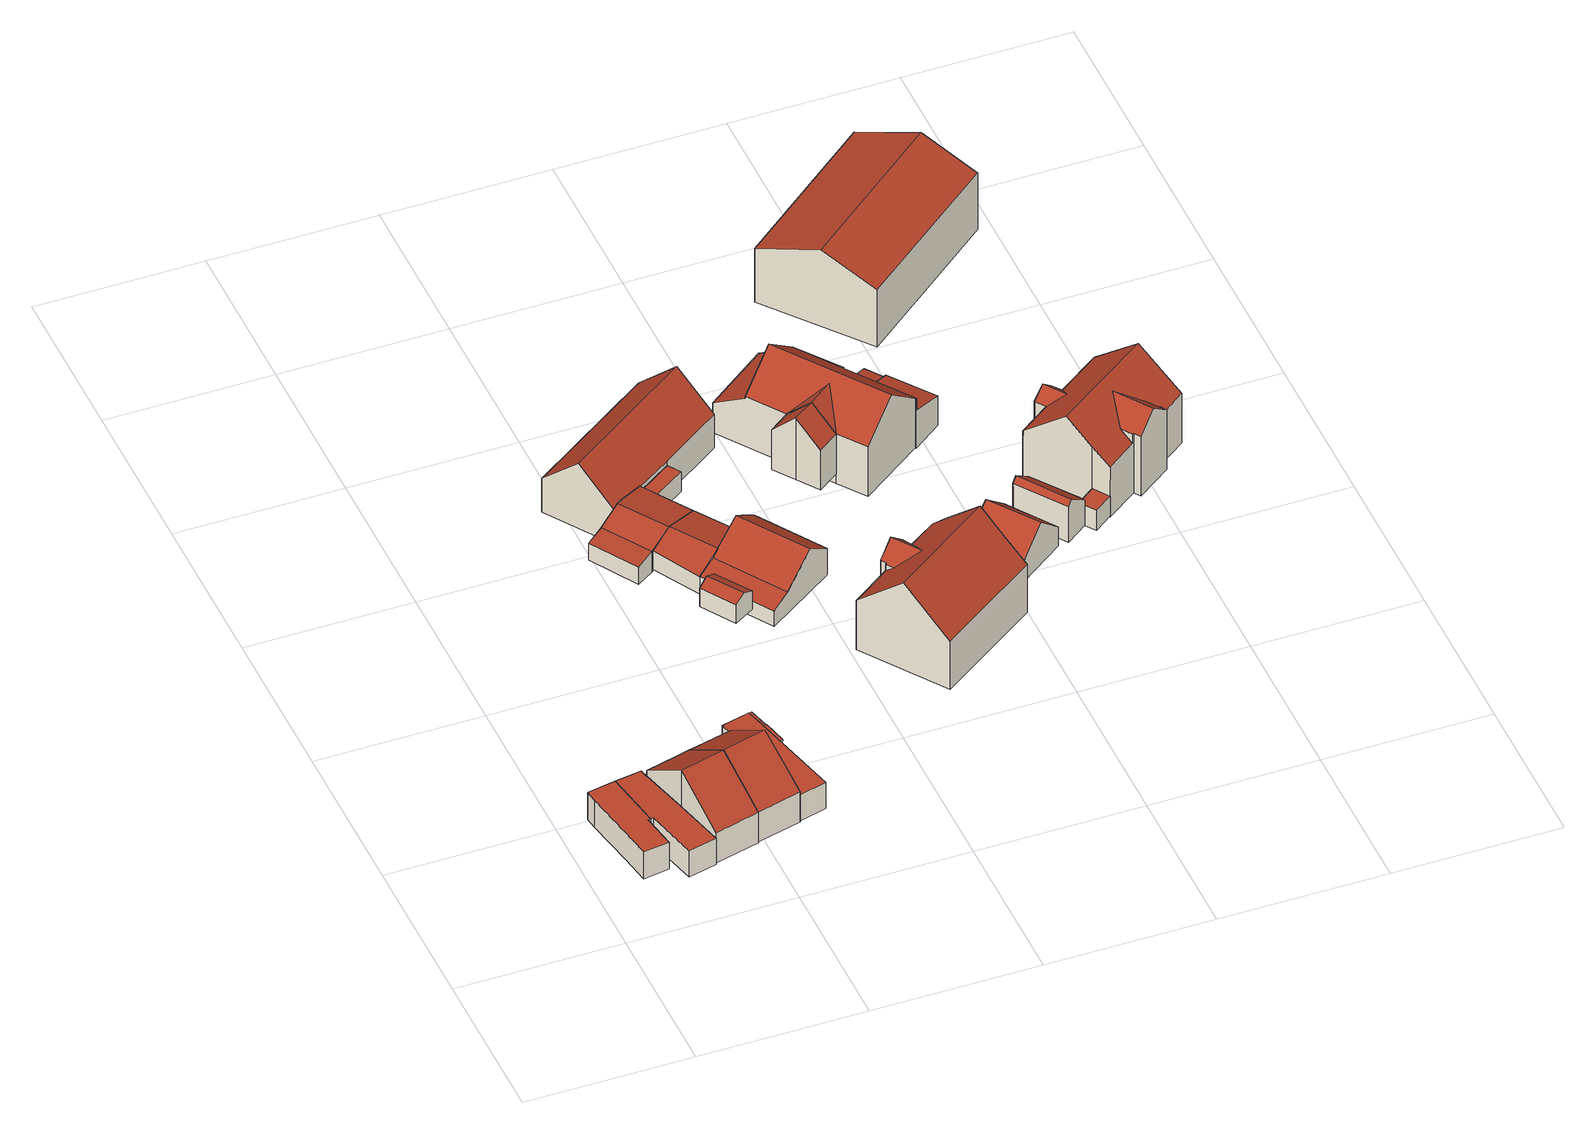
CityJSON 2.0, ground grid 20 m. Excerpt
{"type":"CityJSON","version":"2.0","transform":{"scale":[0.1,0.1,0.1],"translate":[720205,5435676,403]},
"CityObjects":{
"building1":{"type":"Building","attributes":{"Gemeindeschluessel":"09375181","HoeheDach":"414.340","HoeheGrund":"410.538","Methode":"2000","NiedrigsteTraufeDesGebaeudes":"414.340","Geometrietyp2DReferenz":"3000","measuredHeight":3.8,"function":"31001_2463","roofType":"1000","storeysAboveGround":1},"geometry":[{"type":"Solid","lod":"2","boundaries":[[[[0,1,2,3]],[[4,5,6,7]],[[8,9,10,11]],[[3,2,9,8]],[[12,13,1,0]],[[10,5,4,14,11]],[[7,12,0,3,8,11,14,4]],[[10,9,2,1,13,6,5]],[[7,6,13,12]]]],"semantics":{"surfaces":[{"type":"WallSurface","Flaeche":"1.306","Z_MAX":"3.802","Z_MAX_ASL":"414.340","Z_MIN":"0.002","Z_MIN_ASL":"410.540"},{"type":"WallSurface","Flaeche":"5.666","Z_MAX":"3.802","Z_MAX_ASL":"414.340","Z_MIN":"0.002","Z_MIN_ASL":"410.540"},{"type":"WallSurface","Flaeche":"11.745","Z_MAX":"3.802","Z_MAX_ASL":"414.340","Z_MIN":"0.002","Z_MIN_ASL":"410.540"},{"type":"WallSurface","Flaeche":"16.249","Z_MAX":"3.802","Z_MAX_ASL":"414.340","Z_MIN":"0.002","Z_MIN_ASL":"410.540"},{"type":"WallSurface","Flaeche":"27.619","Z_MAX":"3.802","Z_MAX_ASL":"414.340","Z_MIN":"0.002","Z_MIN_ASL":"410.540"},{"type":"WallSurface","Flaeche":"38.120","Z_MAX":"3.802","Z_MAX_ASL":"414.340","Z_MIN":"0.002","Z_MIN_ASL":"410.540"},{"type":"GroundSurface","Flaeche":"38.479","Z_MAX":"0.002","Z_MAX_ASL":"410.540","Z_MIN":"0.002","Z_MIN_ASL":"410.540"},{"type":"RoofSurface","Dachneigung":"90.000","Dachorientierung":"-1.000","Flaeche":"38.480","Z_MAX":"3.802","Z_MAX_ASL":"414.340","Z_MIN":"3.802","Z_MIN_ASL":"414.340"},{"type":"WallSurface","Flaeche":"13.257","Z_MAX":"3.802","Z_MAX_ASL":"414.340","Z_MIN":"0.002","Z_MIN_ASL":"410.540"}],"values":[[0,1,2,3,4,5,6,7,8]]}}]},
"building2":{"type":"Building","attributes":{"Gemeindeschluessel":"09375181","HoeheDach":"414.280","HoeheGrund":"410.582","Methode":"9999","NiedrigsteTraufeDesGebaeudes":"414.280","Geometrietyp2DReferenz":"3000","measuredHeight":3.7,"function":"31001_2463","roofType":"1000","storeysAboveGround":1},"geometry":[{"type":"Solid","lod":"2","boundaries":[[[[15,16,17,18]],[[19,20,21,22]],[[23,24,1,25]],[[22,21,24,23]],[[26,15,18,27,19,22,23,25]],[[1,24,21,20,28,17,16,13]],[[26,13,16,15]],[[25,1,13,26]],[[27,28,20,19]],[[18,17,28,27]]]],"semantics":{"surfaces":[{"type":"WallSurface","Flaeche":"3.922","Z_MAX":"3.698","Z_MAX_ASL":"414.280","Z_MIN":"-0.002","Z_MIN_ASL":"410.580"},{"type":"WallSurface","Flaeche":"12.824","Z_MAX":"3.698","Z_MAX_ASL":"414.280","Z_MIN":"-0.002","Z_MIN_ASL":"410.580"},{"type":"WallSurface","Flaeche":"1.248","Z_MAX":"3.698","Z_MAX_ASL":"414.280","Z_MIN":"-0.002","Z_MIN_ASL":"410.580"},{"type":"WallSurface","Flaeche":"24.328","Z_MAX":"3.698","Z_MAX_ASL":"414.280","Z_MIN":"-0.002","Z_MIN_ASL":"410.580"},{"type":"GroundSurface","Flaeche":"47.606","Z_MAX":"-0.002","Z_MAX_ASL":"410.580","Z_MIN":"-0.002","Z_MIN_ASL":"410.580"},{"type":"RoofSurface","Dachneigung":"90.000","Dachorientierung":"-1.000","Flaeche":"47.606","Z_MAX":"3.698","Z_MAX_ASL":"414.280","Z_MIN":"3.698","Z_MIN_ASL":"414.280"},{"type":"WallSurface","Flaeche":"11.849","Z_MAX":"3.698","Z_MAX_ASL":"414.280","Z_MIN":"-0.002","Z_MIN_ASL":"410.580"},{"type":"WallSurface","Flaeche":"26.892","Z_MAX":"3.698","Z_MAX_ASL":"414.280","Z_MIN":"-0.002","Z_MIN_ASL":"410.580"},{"type":"WallSurface","Flaeche":"23.206","Z_MAX":"3.698","Z_MAX_ASL":"414.280","Z_MIN":"-0.002","Z_MIN_ASL":"410.580"},{"type":"WallSurface","Flaeche":"23.197","Z_MAX":"3.698","Z_MAX_ASL":"414.280","Z_MIN":"-0.002","Z_MIN_ASL":"410.580"}],"values":[[0,1,2,3,4,5,6,7,8,9]]}}]},
"building3":{"type":"Building","attributes":{"Gemeindeschluessel":"09375181","HoeheDach":"419.494","HoeheGrund":"410.762","Methode":"2000","NiedrigsteTraufeDesGebaeudes":"415.123","Geometrietyp2DReferenz":"3000","measuredHeight":8.73,"function":"31001_1000","roofType":"3100","storeysAboveGround":2},"address":[{"Country":"Germany","Locality":"Pettendorf","ThoroughfareName":"Günzenried 7i"}],"geometry":[{"type":"Solid","lod":"2","boundaries":[[[[29,30,31,32,33,34]],[[35,29,34,36]],[[37,35,36,38]],[[39,40,41,42]],[[30,29,35,37]],[[38,36,40,39]],[[37,38,39,42,32,31,30]],[[36,34,33,41,40]],[[42,41,33,32]]]],"semantics":{"surfaces":[{"type":"WallSurface","Flaeche":"82.183","Z_MAX":"8.732","Z_MAX_ASL":"419.494","Z_MIN":"-0.002","Z_MIN_ASL":"410.760"},{"type":"RoofSurface","Dachneigung":"55.199","Dachorientierung":"165.639","Flaeche":"42.498","Z_MAX":"8.732","Z_MAX_ASL":"419.494","Z_MIN":"4.373","Z_MIN_ASL":"415.135"},{"type":"WallSurface","Flaeche":"41.110","Z_MAX":"8.732","Z_MAX_ASL":"419.494","Z_MIN":"-0.002","Z_MIN_ASL":"410.760"},{"type":"WallSurface","Flaeche":"17.486","Z_MAX":"4.372","Z_MAX_ASL":"415.134","Z_MIN":"-0.002","Z_MIN_ASL":"410.760"},{"type":"WallSurface","Flaeche":"24.341","Z_MAX":"4.373","Z_MAX_ASL":"415.135","Z_MIN":"-0.002","Z_MIN_ASL":"410.760"},{"type":"WallSurface","Flaeche":"41.063","Z_MAX":"8.732","Z_MAX_ASL":"419.494","Z_MIN":"-0.002","Z_MIN_ASL":"410.760"},{"type":"GroundSurface","Flaeche":"69.714","Z_MAX":"-0.002","Z_MAX_ASL":"410.760","Z_MIN":"-0.002","Z_MIN_ASL":"410.760"},{"type":"RoofSurface","Dachneigung":"55.127","Dachorientierung":"345.639","Flaeche":"42.439","Z_MAX":"8.732","Z_MAX_ASL":"419.494","Z_MIN":"4.361","Z_MIN_ASL":"415.123"},{"type":"WallSurface","Flaeche":"6.782","Z_MAX":"4.372","Z_MAX_ASL":"415.134","Z_MIN":"-0.002","Z_MIN_ASL":"410.760"}],"values":[[0,1,2,3,4,5,6,7,8]]}}]},
"building4":{"type":"Building","attributes":{"Gemeindeschluessel":"09375181","HoeheDach":"419.500","HoeheGrund":"410.953","Methode":"2000","NiedrigsteTraufeDesGebaeudes":"415.121","Geometrietyp2DReferenz":"3000","measuredHeight":8.55,"function":"31001_1000","roofType":"3100","storeysAboveGround":2},"address":[{"Country":"Germany","Locality":"Pettendorf","ThoroughfareName":"Günzenried 7j"}],"geometry":[{"type":"Solid","lod":"2","boundaries":[[[[43,33,44,45]],[[34,46,47,44,33]],[[48,49,29,34,33,43]],[[29,50,46,34]],[[50,51,52,53,47,46]],[[51,50,29,49]],[[49,48,43,45,53,52,51]],[[45,44,47,53]]]],"semantics":{"surfaces":[{"type":"WallSurface","Flaeche":"5.239","Z_MAX":"4.182","Z_MAX_ASL":"415.135","Z_MIN":"-0.003","Z_MIN_ASL":"410.950"},{"type":"RoofSurface","Dachneigung":"55.121","Dachorientierung":"345.739","Flaeche":"42.407","Z_MAX":"8.547","Z_MAX_ASL":"419.500","Z_MIN":"4.169","Z_MIN_ASL":"415.121"},{"type":"WallSurface","Flaeche":"79.788","Z_MAX":"8.541","Z_MAX_ASL":"419.493","Z_MIN":"-0.003","Z_MIN_ASL":"410.950"},{"type":"RoofSurface","Dachneigung":"55.163","Dachorientierung":"165.839","Flaeche":"42.455","Z_MAX":"8.547","Z_MAX_ASL":"419.500","Z_MIN":"4.182","Z_MIN_ASL":"415.135"},{"type":"WallSurface","Flaeche":"79.749","Z_MAX":"8.547","Z_MAX_ASL":"419.500","Z_MIN":"-0.003","Z_MIN_ASL":"410.950"},{"type":"WallSurface","Flaeche":"23.274","Z_MAX":"4.182","Z_MAX_ASL":"415.135","Z_MIN":"-0.003","Z_MIN_ASL":"410.950"},{"type":"GroundSurface","Flaeche":"69.635","Z_MAX":"-0.003","Z_MAX_ASL":"410.950","Z_MIN":"-0.003","Z_MIN_ASL":"410.950"},{"type":"WallSurface","Flaeche":"18.006","Z_MAX":"4.182","Z_MAX_ASL":"415.135","Z_MIN":"-0.003","Z_MIN_ASL":"410.950"}],"values":[[0,1,2,3,4,5,6,7]]}}]},
"building5":{"type":"Building","attributes":{"Gemeindeschluessel":"09375181","HoeheDach":"414.700","HoeheGrund":"411.002","Methode":"9999","NiedrigsteTraufeDesGebaeudes":"414.700","Geometrietyp2DReferenz":"3000","measuredHeight":3.7,"function":"31001_2463","roofType":"1000","storeysAboveGround":1},"geometry":[{"type":"Solid","lod":"2","boundaries":[[[[54,55,56,57,58,59]],[[54,59,60,61,62]],[[60,59,58,63]],[[64,55,54,62]],[[63,65,66,64,62,61,60]],[[63,58,57,65]],[[66,56,55,64]],[[65,57,56,66]]]],"semantics":{"surfaces":[{"type":"RoofSurface","Dachneigung":"90.000","Dachorientierung":"-1.000","Flaeche":"48.145","Z_MAX":"3.698","Z_MAX_ASL":"414.700","Z_MIN":"3.698","Z_MIN_ASL":"414.700"},{"type":"WallSurface","Flaeche":"46.341","Z_MAX":"3.698","Z_MAX_ASL":"414.700","Z_MIN":"-0.002","Z_MIN_ASL":"411.000"},{"type":"WallSurface","Flaeche":"5.456","Z_MAX":"3.698","Z_MAX_ASL":"414.700","Z_MIN":"-0.002","Z_MIN_ASL":"411.000"},{"type":"WallSurface","Flaeche":"12.637","Z_MAX":"3.698","Z_MAX_ASL":"414.700","Z_MIN":"-0.002","Z_MIN_ASL":"411.000"},{"type":"GroundSurface","Flaeche":"48.145","Z_MAX":"-0.002","Z_MAX_ASL":"411.000","Z_MIN":"-0.002","Z_MIN_ASL":"411.000"},{"type":"WallSurface","Flaeche":"12.816","Z_MAX":"3.698","Z_MAX_ASL":"414.700","Z_MIN":"-0.002","Z_MIN_ASL":"411.000"},{"type":"WallSurface","Flaeche":"44.582","Z_MAX":"3.698","Z_MAX_ASL":"414.700","Z_MIN":"-0.002","Z_MIN_ASL":"411.000"},{"type":"WallSurface","Flaeche":"7.170","Z_MAX":"3.698","Z_MAX_ASL":"414.700","Z_MIN":"-0.002","Z_MIN_ASL":"411.000"}],"values":[[0,1,2,3,4,5,6,7]]}}]},
"building6":{"type":"Building","attributes":{"Gemeindeschluessel":"09375181","HoeheDach":"410.660","HoeheGrund":"410.345","Methode":"2000","NiedrigsteTraufeDesGebaeudes":"410.660","Geometrietyp2DReferenz":"3000","measuredHeight":0.315,"function":"31001_2000","roofType":"1000","storeysAboveGround":1},"geometry":[{"type":"Solid","lod":"2","boundaries":[[[[67,68,69,70,71,72,73]],[[74,75,76,77,78,79,80]],[[76,71,70,77]],[[75,72,71,76]],[[78,69,68,79]],[[80,67,73,74]],[[77,70,69,78]],[[79,68,67,80]],[[74,73,72,75]]]],"semantics":{"surfaces":[{"type":"RoofSurface","Dachneigung":"90.000","Dachorientierung":"-1.000","Flaeche":"17.814","Z_MAX":"0.315","Z_MAX_ASL":"410.660","Z_MIN":"0.315","Z_MIN_ASL":"410.660"},{"type":"GroundSurface","Flaeche":"17.814","Z_MAX":"0.005","Z_MAX_ASL":"410.350","Z_MIN":"0.005","Z_MIN_ASL":"410.350"},{"type":"WallSurface","Flaeche":"0.032","Z_MAX":"0.315","Z_MAX_ASL":"410.660","Z_MIN":"0.005","Z_MIN_ASL":"410.350"},{"type":"WallSurface","Flaeche":"0.825","Z_MAX":"0.315","Z_MAX_ASL":"410.660","Z_MIN":"0.005","Z_MIN_ASL":"410.350"},{"type":"WallSurface","Flaeche":"0.989","Z_MAX":"0.315","Z_MAX_ASL":"410.660","Z_MIN":"0.005","Z_MIN_ASL":"410.350"},{"type":"WallSurface","Flaeche":"1.149","Z_MAX":"0.315","Z_MAX_ASL":"410.660","Z_MIN":"0.005","Z_MIN_ASL":"410.350"},{"type":"WallSurface","Flaeche":"0.926","Z_MAX":"0.315","Z_MAX_ASL":"410.660","Z_MIN":"0.005","Z_MIN_ASL":"410.350"},{"type":"WallSurface","Flaeche":"0.601","Z_MAX":"0.315","Z_MAX_ASL":"410.660","Z_MIN":"0.005","Z_MIN_ASL":"410.350"},{"type":"WallSurface","Flaeche":"0.967","Z_MAX":"0.315","Z_MAX_ASL":"410.660","Z_MIN":"0.005","Z_MIN_ASL":"410.350"}],"values":[[0,1,2,3,4,5,6,7,8]]}}]},
"building7":{"type":"Building","attributes":{"Gemeindeschluessel":"09375181","HoeheDach":"411.230","HoeheGrund":"407.930","Methode":"2000","NiedrigsteTraufeDesGebaeudes":"410.514","Geometrietyp2DReferenz":"3000","measuredHeight":3.3,"function":"51009_1610","roofType":"3100"},"geometry":[{"type":"Solid","lod":"2","boundaries":[[[[81,82,83,84,85]],[[84,83,86,87]],[[85,84,87,88]],[[83,82,89,86]],[[90,89,82,81]],[[88,87,86,89,90]],[[88,90,81,85]]]],"semantics":{"surfaces":[{"type":"WallSurface","Flaeche":"8.313","Z_MAX":"3.300","Z_MAX_ASL":"411.230","Z_MIN":"0.000","Z_MIN_ASL":"407.930"},{"type":"RoofSurface","Dachneigung":"63.143","Dachorientierung":"236.868","Flaeche":"7.726","Z_MAX":"3.300","Z_MAX_ASL":"411.230","Z_MIN":"2.584","Z_MIN_ASL":"410.514"},{"type":"WallSurface","Flaeche":"12.610","Z_MAX":"2.586","Z_MAX_ASL":"410.516","Z_MIN":"0.000","Z_MIN_ASL":"407.930"},{"type":"RoofSurface","Dachneigung":"63.132","Dachorientierung":"56.866","Flaeche":"7.734","Z_MAX":"3.300","Z_MAX_ASL":"411.230","Z_MIN":"2.585","Z_MIN_ASL":"410.515"},{"type":"WallSurface","Flaeche":"12.645","Z_MAX":"2.585","Z_MAX_ASL":"410.515","Z_MIN":"0.000","Z_MIN_ASL":"407.930"},{"type":"WallSurface","Flaeche":"8.302","Z_MAX":"3.300","Z_MAX_ASL":"411.230","Z_MIN":"0.000","Z_MIN_ASL":"407.930"},{"type":"GroundSurface","Flaeche":"13.791","Z_MAX":"0.000","Z_MAX_ASL":"407.930","Z_MIN":"0.000","Z_MIN_ASL":"407.930"}],"values":[[0,1,2,3,4,5,6]]}}]},
"building8":{"type":"Building","attributes":{"Gemeindeschluessel":"09375181","HoeheDach":"410.040","HoeheGrund":"405.778","Methode":"2000","NiedrigsteTraufeDesGebaeudes":"408.173","Geometrietyp2DReferenz":"3000","measuredHeight":4.26,"function":"31001_2000","roofType":"3100","storeysAboveGround":1},"geometry":[{"type":"Solid","lod":"2","boundaries":[[[[91,92,93,94]],[[95,96,97,98,99]],[[99,98,100,101,102]],[[94,93,95,99]],[[103,104,101,100,105]],[[94,99,102,91]],[[104,92,91,102,101]],[[106,107,108,109]],[[110,105,100,98,97,108,107]],[[110,111,103,105]],[[107,106,111,110]],[[109,108,97,96]],[[95,93,92,104,103,111,106,109,96]]]],"semantics":{"surfaces":[{"type":"WallSurface","Flaeche":"16.087","Z_MAX":"2.442","Z_MAX_ASL":"408.220","Z_MIN":"0.002","Z_MIN_ASL":"405.780"},{"type":"WallSurface","Flaeche":"13.673","Z_MAX":"4.262","Z_MAX_ASL":"410.040","Z_MIN":"0.002","Z_MIN_ASL":"405.780"},{"type":"RoofSurface","Dachneigung":"65.675","Dachorientierung":"236.516","Flaeche":"22.136","Z_MAX":"4.262","Z_MAX_ASL":"410.040","Z_MIN":"2.902","Z_MIN_ASL":"408.680"},{"type":"WallSurface","Flaeche":"6.865","Z_MAX":"2.902","Z_MAX_ASL":"408.680","Z_MIN":"0.002","Z_MIN_ASL":"405.780"},{"type":"WallSurface","Flaeche":"4.468","Z_MAX":"4.262","Z_MAX_ASL":"410.040","Z_MIN":"0.002","Z_MIN_ASL":"405.780"},{"type":"RoofSurface","Dachneigung":"78.948","Dachorientierung":"236.516","Flaeche":"16.796","Z_MAX":"2.902","Z_MAX_ASL":"408.680","Z_MIN":"2.395","Z_MIN_ASL":"408.173"},{"type":"WallSurface","Flaeche":"15.774","Z_MAX":"4.123","Z_MAX_ASL":"409.902","Z_MIN":"0.002","Z_MIN_ASL":"405.780"},{"type":"WallSurface","Flaeche":"18.154","Z_MAX":"3.530","Z_MAX_ASL":"409.309","Z_MIN":"0.002","Z_MIN_ASL":"405.780"},{"type":"RoofSurface","Dachneigung":"80.513","Dachorientierung":"56.516","Flaeche":"30.368","Z_MAX":"4.262","Z_MAX_ASL":"410.040","Z_MIN":"3.530","Z_MIN_ASL":"409.308"},{"type":"WallSurface","Flaeche":"13.866","Z_MAX":"4.135","Z_MAX_ASL":"409.913","Z_MIN":"0.002","Z_MIN_ASL":"405.780"},{"type":"WallSurface","Flaeche":"6.342","Z_MAX":"3.530","Z_MAX_ASL":"409.309","Z_MIN":"0.002","Z_MIN_ASL":"405.780"},{"type":"WallSurface","Flaeche":"14.161","Z_MAX":"4.147","Z_MAX_ASL":"409.925","Z_MIN":"0.002","Z_MIN_ASL":"405.780"},{"type":"GroundSurface","Flaeche":"66.608","Z_MAX":"0.002","Z_MAX_ASL":"405.780","Z_MIN":"0.002","Z_MIN_ASL":"405.780"}],"values":[[0,1,2,3,4,5,6,7,8,9,10,11,12]]}}]},
"building9":{"type":"Building","attributes":{"Gemeindeschluessel":"09375181","HoeheDach":"410.050","HoeheGrund":"406.140","Methode":"1000","NiedrigsteTraufeDesGebaeudes":"408.470","Geometrietyp2DReferenz":"3000","measuredHeight":3.91,"function":"31001_2000","roofType":"3100","storeysAboveGround":1},"geometry":[{"type":"Solid","lod":"2","boundaries":[[[[112,113,114,115]],[[112,115,116,117]],[[108,97,117,116,118]],[[119,113,112,117,97]],[[114,113,119,120,121]],[[114,121,118,116,115]],[[108,120,119,97]],[[120,108,118,121]]]],"semantics":{"surfaces":[{"type":"WallSurface","Flaeche":"15.712","Z_MAX":"2.547","Z_MAX_ASL":"408.687","Z_MIN":"0.000","Z_MIN_ASL":"406.140"},{"type":"RoofSurface","Dachneigung":"65.589","Dachorientierung":"236.239","Flaeche":"22.780","Z_MAX":"3.910","Z_MAX_ASL":"410.050","Z_MIN":"2.330","Z_MIN_ASL":"408.470"},{"type":"RoofSurface","Dachneigung":"80.496","Dachorientierung":"56.244","Flaeche":"27.965","Z_MAX":"3.910","Z_MAX_ASL":"410.050","Z_MIN":"3.176","Z_MIN_ASL":"409.316"},{"type":"WallSurface","Flaeche":"12.356","Z_MAX":"3.910","Z_MAX_ASL":"410.050","Z_MIN":"0.000","Z_MIN_ASL":"406.140"},{"type":"GroundSurface","Flaeche":"48.322","Z_MAX":"0.000","Z_MAX_ASL":"406.140","Z_MIN":"0.000","Z_MIN_ASL":"406.140"},{"type":"WallSurface","Flaeche":"26.323","Z_MAX":"3.910","Z_MAX_ASL":"410.050","Z_MIN":"0.000","Z_MIN_ASL":"406.140"},{"type":"WallSurface","Flaeche":"12.891","Z_MAX":"3.795","Z_MAX_ASL":"409.935","Z_MIN":"0.000","Z_MIN_ASL":"406.140"},{"type":"WallSurface","Flaeche":"19.888","Z_MAX":"3.180","Z_MAX_ASL":"409.320","Z_MIN":"0.000","Z_MIN_ASL":"406.140"}],"values":[[0,1,2,3,4,5,6,7]]}}]},
"building10":{"type":"Building","attributes":{"Gemeindeschluessel":"09375181","HoeheDach":"412.410","HoeheGrund":"406.360","Methode":"2000","NiedrigsteTraufeDesGebaeudes":"408.545","Geometrietyp2DReferenz":"3000","measuredHeight":6.05,"function":"31001_2000","roofType":"3100","storeysAboveGround":1},"geometry":[{"type":"Solid","lod":"2","boundaries":[[[[122,123,124,125]],[[126,127,128,129,130]],[[122,125,131,132,133,134]],[[131,125,124,130,129]],[[132,135,136,133]],[[132,131,129,128,135]],[[127,137,136,135,128]],[[123,126,130,124]],[[133,136,137,134]],[[122,134,137,127,126,123]]]],"semantics":{"surfaces":[{"type":"WallSurface","Flaeche":"21.263","Z_MAX":"2.195","Z_MAX_ASL":"408.555","Z_MIN":"0.000","Z_MIN_ASL":"406.360"},{"type":"RoofSurface","Dachneigung":"56.078","Dachorientierung":"237.137","Flaeche":"50.429","Z_MAX":"6.050","Z_MAX_ASL":"412.410","Z_MIN":"3.125","Z_MIN_ASL":"409.485"},{"type":"GroundSurface","Flaeche":"97.928","Z_MAX":"0.000","Z_MAX_ASL":"406.360","Z_MIN":"0.000","Z_MIN_ASL":"406.360"},{"type":"WallSurface","Flaeche":"11.828","Z_MAX":"4.107","Z_MAX_ASL":"410.467","Z_MIN":"0.000","Z_MIN_ASL":"406.360"},{"type":"WallSurface","Flaeche":"10.390","Z_MAX":"5.325","Z_MAX_ASL":"411.685","Z_MIN":"0.000","Z_MIN_ASL":"406.360"},{"type":"WallSurface","Flaeche":"20.514","Z_MAX":"6.050","Z_MAX_ASL":"412.410","Z_MIN":"0.000","Z_MIN_ASL":"406.360"},{"type":"RoofSurface","Dachneigung":"54.781","Dachorientierung":"57.109","Flaeche":"39.023","Z_MAX":"6.050","Z_MAX_ASL":"412.410","Z_MIN":"3.700","Z_MIN_ASL":"410.060"},{"type":"RoofSurface","Dachneigung":"69.377","Dachorientierung":"237.258","Flaeche":"25.859","Z_MAX":"3.135","Z_MAX_ASL":"409.495","Z_MIN":"2.185","Z_MIN_ASL":"408.545"},{"type":"WallSurface","Flaeche":"35.294","Z_MAX":"3.700","Z_MAX_ASL":"410.060","Z_MIN":"0.000","Z_MIN_ASL":"406.360"},{"type":"WallSurface","Flaeche":"42.886","Z_MAX":"6.050","Z_MAX_ASL":"412.410","Z_MIN":"0.000","Z_MIN_ASL":"406.360"}],"values":[[0,1,2,3,4,5,6,7,8,9]]}}]},
"building11":{"type":"Building","attributes":{"Gemeindeschluessel":"09375181","HoeheDach":"408.460","HoeheGrund":"405.690","Methode":"2000","NiedrigsteTraufeDesGebaeudes":"408.460","Geometrietyp2DReferenz":"3000","measuredHeight":2.77,"function":"51009_1610","roofType":"1000"},"geometry":[{"type":"Solid","lod":"2","boundaries":[[[[138,139,140,141]],[[138,141,142,143]],[[144,145,140,139]],[[138,143,144,139]],[[143,142,145,144]],[[142,141,140,145]]]],"semantics":{"surfaces":[{"type":"GroundSurface","Flaeche":"9.296","Z_MAX":"0.000","Z_MAX_ASL":"405.690","Z_MIN":"0.000","Z_MIN_ASL":"405.690"},{"type":"WallSurface","Flaeche":"14.336","Z_MAX":"2.770","Z_MAX_ASL":"408.460","Z_MIN":"0.000","Z_MIN_ASL":"405.690"},{"type":"WallSurface","Flaeche":"14.252","Z_MAX":"2.770","Z_MAX_ASL":"408.460","Z_MIN":"0.000","Z_MIN_ASL":"405.690"},{"type":"WallSurface","Flaeche":"4.978","Z_MAX":"2.770","Z_MAX_ASL":"408.460","Z_MIN":"0.000","Z_MIN_ASL":"405.690"},{"type":"RoofSurface","Dachneigung":"90.000","Dachorientierung":"-1.000","Flaeche":"9.296","Z_MAX":"2.770","Z_MAX_ASL":"408.460","Z_MIN":"2.770","Z_MIN_ASL":"408.460"},{"type":"WallSurface","Flaeche":"5.002","Z_MAX":"2.770","Z_MAX_ASL":"408.460","Z_MIN":"0.000","Z_MIN_ASL":"405.690"}],"values":[[0,1,2,3,4,5]]}}]},
"building12":{"type":"Building","attributes":{"Gemeindeschluessel":"09375181","HoeheDach":"413.563","HoeheGrund":"404.360","Methode":"1000","NiedrigsteTraufeDesGebaeudes":"409.120","Geometrietyp2DReferenz":"3000","measuredHeight":9.2,"function":"31001_2000","roofType":"3100","storeysAboveGround":1},"geometry":[{"type":"Solid","lod":"2","boundaries":[[[[146,147,148,149]],[[150,151,152,153,154,155,156]],[[157,146,149,158,159,160,161]],[[158,154,153,159]],[[156,147,146,157,150]],[[150,157,161,151]],[[156,155,148,147]],[[160,152,151,161]],[[159,153,152,160]],[[158,149,148,155,154]]]],"semantics":{"surfaces":[{"type":"WallSurface","Flaeche":"89.609","Z_MAX":"4.773","Z_MAX_ASL":"409.133","Z_MIN":"0.000","Z_MIN_ASL":"404.360"},{"type":"RoofSurface","Dachneigung":"47.279","Dachorientierung":"145.697","Flaeche":"123.917","Z_MAX":"9.203","Z_MAX_ASL":"413.563","Z_MIN":"4.763","Z_MIN_ASL":"409.123"},{"type":"GroundSurface","Flaeche":"181.565","Z_MAX":"0.000","Z_MAX_ASL":"404.360","Z_MIN":"0.000","Z_MIN_ASL":"404.360"},{"type":"WallSurface","Flaeche":"43.683","Z_MAX":"4.766","Z_MAX_ASL":"409.126","Z_MIN":"0.000","Z_MIN_ASL":"404.360"},{"type":"WallSurface","Flaeche":"67.086","Z_MAX":"9.203","Z_MAX_ASL":"413.563","Z_MIN":"0.000","Z_MIN_ASL":"404.360"},{"type":"WallSurface","Flaeche":"5.049","Z_MAX":"4.766","Z_MAX_ASL":"409.126","Z_MIN":"0.000","Z_MIN_ASL":"404.360"},{"type":"RoofSurface","Dachneigung":"47.273","Dachorientierung":"325.701","Flaeche":"123.236","Z_MAX":"9.203","Z_MAX_ASL":"413.563","Z_MIN":"4.760","Z_MIN_ASL":"409.120"},{"type":"WallSurface","Flaeche":"17.247","Z_MAX":"4.763","Z_MAX_ASL":"409.123","Z_MIN":"0.000","Z_MIN_ASL":"404.360"},{"type":"WallSurface","Flaeche":"24.509","Z_MAX":"4.766","Z_MAX_ASL":"409.126","Z_MIN":"0.000","Z_MIN_ASL":"404.360"},{"type":"WallSurface","Flaeche":"67.139","Z_MAX":"9.203","Z_MAX_ASL":"413.563","Z_MIN":"0.000","Z_MIN_ASL":"404.360"}],"values":[[0,1,2,3,4,5,6,7,8,9]]}}]},
"building13":{"type":"Building","attributes":{"Gemeindeschluessel":"09375181","HoeheDach":"420.700","HoeheGrund":"408.523","Methode":"2000","NiedrigsteTraufeDesGebaeudes":"415.326","Geometrietyp2DReferenz":"3000","measuredHeight":12.18,"function":"31001_1000","roofType":"3100"},"address":[{"Country":"Germany","Locality":"Pettendorf","ThoroughfareName":"Günzenried 8"}],"geometry":[{"type":"Solid","lod":"2","boundaries":[[[[162,163,164,165,166]],[[167,168,164,163]],[[169,170,171]],[[172,173,174,175,176,167,163,162,177,178]],[[162,166,179,177]],[[180,181,182,183,184,185]],[[186,187,174,173]],[[173,172,188,171,170,186]],[[186,170,169,182,181,187]],[[167,176,185,184,189,168]],[[190,165,164,168,189,183,182,169,171,188]],[[189,184,183]],[[190,191,179,166,165]],[[177,179,191,178]],[[175,174,187,181,180]],[[172,178,191,190,188]],[[180,185,176,175]]]],"semantics":{"surfaces":[{"type":"WallSurface","Flaeche":"74.389","Z_MAX":"12.177","Z_MAX_ASL":"420.700","Z_MIN":"0.000","Z_MIN_ASL":"408.523"},{"type":"WallSurface","Flaeche":"15.157","Z_MAX":"8.548","Z_MAX_ASL":"417.071","Z_MIN":"0.000","Z_MIN_ASL":"408.523"},{"type":"WallSurface","Flaeche":"0.456","Z_MAX":"7.727","Z_MAX_ASL":"416.250","Z_MIN":"6.828","Z_MIN_ASL":"415.351"},{"type":"GroundSurface","Flaeche":"182.963","Z_MAX":"0.000","Z_MAX_ASL":"408.523","Z_MIN":"0.000","Z_MIN_ASL":"408.523"},{"type":"WallSurface","Flaeche":"24.663","Z_MAX":"9.538","Z_MAX_ASL":"418.061","Z_MIN":"0.000","Z_MIN_ASL":"408.523"},{"type":"RoofSurface","Dachneigung":"48.104","Dachorientierung":"54.932","Flaeche":"8.231","Z_MAX":"9.651","Z_MAX_ASL":"418.174","Z_MIN":"7.726","Z_MIN_ASL":"416.249"},{"type":"WallSurface","Flaeche":"6.043","Z_MAX":"7.811","Z_MAX_ASL":"416.334","Z_MIN":"0.000","Z_MIN_ASL":"408.523"},{"type":"WallSurface","Flaeche":"40.946","Z_MAX":"7.809","Z_MAX_ASL":"416.332","Z_MIN":"0.000","Z_MIN_ASL":"408.523"},{"type":"RoofSurface","Dachneigung":"48.091","Dachorientierung":"234.755","Flaeche":"8.187","Z_MAX":"9.651","Z_MAX_ASL":"418.174","Z_MIN":"7.724","Z_MIN_ASL":"416.247"},{"type":"WallSurface","Flaeche":"33.069","Z_MAX":"7.759","Z_MAX_ASL":"416.282","Z_MIN":"0.000","Z_MIN_ASL":"408.523"},{"type":"RoofSurface","Dachneigung":"48.544","Dachorientierung":"324.867","Flaeche":"108.985","Z_MAX":"12.177","Z_MAX_ASL":"420.700","Z_MIN":"6.803","Z_MIN_ASL":"415.326"},{"type":"WallSurface","Flaeche":"0.448","Z_MAX":"7.727","Z_MAX_ASL":"416.250","Z_MIN":"6.836","Z_MIN_ASL":"415.359"},{"type":"RoofSurface","Dachneigung":"47.998","Dachorientierung":"144.865","Flaeche":"119.838","Z_MAX":"12.177","Z_MAX_ASL":"420.700","Z_MIN":"6.822","Z_MIN_ASL":"415.345"},{"type":"WallSurface","Flaeche":"102.169","Z_MAX":"6.822","Z_MAX_ASL":"415.345","Z_MIN":"0.000","Z_MIN_ASL":"408.523"},{"type":"WallSurface","Flaeche":"36.206","Z_MAX":"9.651","Z_MAX_ASL":"418.174","Z_MIN":"0.000","Z_MIN_ASL":"408.523"},{"type":"WallSurface","Flaeche":"113.912","Z_MAX":"12.177","Z_MAX_ASL":"420.700","Z_MIN":"0.000","Z_MIN_ASL":"408.523"},{"type":"WallSurface","Flaeche":"6.052","Z_MAX":"7.768","Z_MAX_ASL":"416.291","Z_MIN":"0.000","Z_MIN_ASL":"408.523"}],"values":[[0,1,2,3,4,5,6,7,8,9,10,11,12,13,14,15,16]]}}]},
"building14":{"type":"Building","attributes":{"Gemeindeschluessel":"09375181","HoeheDach":"414.934","HoeheGrund":"406.230","Methode":"1000","NiedrigsteTraufeDesGebaeudes":"411.843","Geometrietyp2DReferenz":"3000","measuredHeight":8.7,"function":"31001_2000","roofType":"3100","storeysAboveGround":2},"geometry":[{"type":"Solid","lod":"2","boundaries":[[[[192,193,194,195]],[[196,197,198,199]],[[200,201,202,203]],[[203,192,195,196,199,200]],[[195,194,197,196]],[[193,198,197,194]],[[202,201,198,193]],[[203,202,193,192]],[[199,198,201,200]]]],"semantics":{"surfaces":[{"type":"WallSurface","Flaeche":"22.204","Z_MAX":"8.704","Z_MAX_ASL":"414.934","Z_MIN":"0.000","Z_MIN_ASL":"406.230"},{"type":"WallSurface","Flaeche":"22.155","Z_MAX":"8.699","Z_MAX_ASL":"414.929","Z_MIN":"0.000","Z_MIN_ASL":"406.230"},{"type":"WallSurface","Flaeche":"16.844","Z_MAX":"5.613","Z_MAX_ASL":"411.843","Z_MIN":"0.000","Z_MIN_ASL":"406.230"},{"type":"GroundSurface","Flaeche":"18.570","Z_MAX":"0.000","Z_MAX_ASL":"406.230","Z_MIN":"0.000","Z_MIN_ASL":"406.230"},{"type":"RoofSurface","Dachneigung":"45.096","Dachorientierung":"324.130","Flaeche":"13.112","Z_MAX":"8.704","Z_MAX_ASL":"414.934","Z_MIN":"5.613","Z_MIN_ASL":"411.843"},{"type":"RoofSurface","Dachneigung":"45.084","Dachorientierung":"144.034","Flaeche":"13.109","Z_MAX":"8.704","Z_MAX_ASL":"414.934","Z_MIN":"5.613","Z_MIN_ASL":"411.843"},{"type":"WallSurface","Flaeche":"22.152","Z_MAX":"8.704","Z_MAX_ASL":"414.934","Z_MIN":"0.000","Z_MIN_ASL":"406.230"},{"type":"WallSurface","Flaeche":"22.186","Z_MAX":"8.699","Z_MAX_ASL":"414.929","Z_MIN":"0.000","Z_MIN_ASL":"406.230"}],"values":[[0,1,2,3,2,4,5,6,7]]}}]},
"building15":{"type":"Building","attributes":{"Gemeindeschluessel":"09375181","HoeheDach":"412.780","HoeheGrund":"408.450","Methode":"2000","NiedrigsteTraufeDesGebaeudes":"410.518","Geometrietyp2DReferenz":"3000","measuredHeight":4.33,"function":"51009_1610","roofType":"3100"},"geometry":[{"type":"Solid","lod":"2","boundaries":[[[[204,205,206,207]],[[208,209,210,211]],[[211,207,206,208]],[[208,206,205,212,209]],[[213,212,205,204]],[[210,213,204,207,211]],[[209,212,213,210]]]],"semantics":{"surfaces":[{"type":"RoofSurface","Dachneigung":"60.933","Dachorientierung":"324.358","Flaeche":"13.494","Z_MAX":"4.330","Z_MAX_ASL":"412.780","Z_MIN":"2.680","Z_MIN_ASL":"411.130"},{"type":"GroundSurface","Flaeche":"28.142","Z_MAX":"0.000","Z_MAX_ASL":"408.450","Z_MIN":"0.000","Z_MIN_ASL":"408.450"},{"type":"WallSurface","Flaeche":"10.671","Z_MAX":"2.691","Z_MAX_ASL":"411.141","Z_MIN":"0.000","Z_MIN_ASL":"408.450"},{"type":"WallSurface","Flaeche":"23.370","Z_MAX":"4.330","Z_MAX_ASL":"412.780","Z_MIN":"0.000","Z_MIN_ASL":"408.450"},{"type":"RoofSurface","Dachneigung":"60.934","Dachorientierung":"144.355","Flaeche":"18.704","Z_MAX":"4.330","Z_MAX_ASL":"412.780","Z_MIN":"2.068","Z_MIN_ASL":"410.518"},{"type":"WallSurface","Flaeche":"23.425","Z_MAX":"4.330","Z_MAX_ASL":"412.780","Z_MIN":"0.000","Z_MIN_ASL":"408.450"},{"type":"WallSurface","Flaeche":"8.344","Z_MAX":"2.068","Z_MAX_ASL":"410.518","Z_MIN":"0.000","Z_MIN_ASL":"408.450"}],"values":[[0,1,2,3,4,5,6]]}}]},
"building16":{"type":"Building","attributes":{"Gemeindeschluessel":"09375181","HoeheDach":"415.840","HoeheGrund":"404.913","Methode":"2000","NiedrigsteTraufeDesGebaeudes":"408.808","Geometrietyp2DReferenz":"3000","measuredHeight":10.93,"function":"31001_1000","roofType":"3100","storeysAboveGround":2},"address":[{"Country":"Germany","Locality":"Pettendorf","ThoroughfareName":"Günzenried 4"}],"geometry":[{"type":"Solid","lod":"2","boundaries":[[[[214,215,216,217,218,219]],[[220,221,222,223]],[[224,225,226,227]],[[228,223,222,198]],[[229,230,231,232,233]],[[220,227,226,234,221]],[[235,236,233,232]],[[222,237,198]],[[238,239,240,241,234,226,225,242]],[[218,217,241,240,243]],[[198,237,244]],[[215,228,198,244,216]],[[245,246,233,236]],[[224,227,220,223,228,215,214,247,248,230,229,249]],[[235,232,231,250]],[[243,240,239,248,247,251]],[[229,233,246,249]],[[230,248,239,238,250,231]],[[216,244,237,222,221,234,241,217]],[[251,247,214,219]],[[238,242,245,236,235,250]],[[224,249,246,245,242,225]],[[251,219,218,243]]]],"semantics":{"surfaces":[{"type":"WallSurface","Flaeche":"58.513","Z_MAX":"6.956","Z_MAX_ASL":"411.869","Z_MIN":"-0.003","Z_MIN_ASL":"404.910"},{"type":"WallSurface","Flaeche":"28.534","Z_MAX":"6.949","Z_MAX_ASL":"411.862","Z_MIN":"-0.003","Z_MIN_ASL":"404.910"},{"type":"WallSurface","Flaeche":"0.957","Z_MAX":"7.035","Z_MAX_ASL":"411.947","Z_MIN":"-0.003","Z_MIN_ASL":"404.910"},{"type":"WallSurface","Flaeche":"26.384","Z_MAX":"10.024","Z_MAX_ASL":"414.936","Z_MIN":"-0.003","Z_MIN_ASL":"404.910"},{"type":"WallSurface","Flaeche":"10.661","Z_MAX":"4.202","Z_MAX_ASL":"409.114","Z_MIN":"-0.003","Z_MIN_ASL":"404.910"},{"type":"WallSurface","Flaeche":"84.609","Z_MAX":"10.927","Z_MAX_ASL":"415.840","Z_MIN":"-0.003","Z_MIN_ASL":"404.910"},{"type":"WallSurface","Flaeche":"1.446","Z_MAX":"5.165","Z_MAX_ASL":"410.077","Z_MIN":"3.896","Z_MIN_ASL":"408.808"},{"type":"RoofSurface","Dachneigung":"45.041","Dachorientierung":"143.958","Flaeche":"8.026","Z_MAX":"10.027","Z_MAX_ASL":"414.940","Z_MIN":"6.949","Z_MIN_ASL":"411.862"},{"type":"RoofSurface","Dachneigung":"50.181","Dachorientierung":"54.106","Flaeche":"97.192","Z_MAX":"10.927","Z_MAX_ASL":"415.840","Z_MIN":"6.907","Z_MIN_ASL":"411.820"},{"type":"WallSurface","Flaeche":"21.862","Z_MAX":"10.927","Z_MAX_ASL":"415.840","Z_MIN":"6.647","Z_MIN_ASL":"411.560"},{"type":"RoofSurface","Dachneigung":"44.969","Dachorientierung":"323.838","Flaeche":"7.998","Z_MAX":"10.027","Z_MAX_ASL":"414.940","Z_MIN":"6.956","Z_MIN_ASL":"411.869"},{"type":"WallSurface","Flaeche":"26.234","Z_MAX":"10.024","Z_MAX_ASL":"414.936","Z_MIN":"-0.003","Z_MIN_ASL":"404.910"},{"type":"RoofSurface","Dachneigung":"76.847","Dachorientierung":"53.891","Flaeche":"27.798","Z_MAX":"5.171","Z_MAX_ASL":"410.083","Z_MIN":"4.197","Z_MIN_ASL":"409.109"},{"type":"GroundSurface","Flaeche":"226.492","Z_MAX":"-0.003","Z_MAX_ASL":"404.910","Z_MIN":"-0.003","Z_MIN_ASL":"404.910"},{"type":"RoofSurface","Dachneigung":"78.040","Dachorientierung":"53.891","Flaeche":"11.352","Z_MAX":"4.769","Z_MAX_ASL":"409.681","Z_MIN":"3.896","Z_MIN_ASL":"408.808"},{"type":"WallSurface","Flaeche":"67.586","Z_MAX":"6.949","Z_MAX_ASL":"411.861","Z_MIN":"-0.003","Z_MIN_ASL":"404.910"},{"type":"WallSurface","Flaeche":"27.320","Z_MAX":"4.202","Z_MAX_ASL":"409.114","Z_MIN":"-0.003","Z_MIN_ASL":"404.910"},{"type":"WallSurface","Flaeche":"18.111","Z_MAX":"6.949","Z_MAX_ASL":"411.861","Z_MIN":"-0.003","Z_MIN_ASL":"404.910"},{"type":"RoofSurface","Dachneigung":"50.181","Dachorientierung":"234.106","Flaeche":"81.696","Z_MAX":"10.927","Z_MAX_ASL":"415.840","Z_MIN":"6.949","Z_MIN_ASL":"411.862"},{"type":"WallSurface","Flaeche":"40.007","Z_MAX":"4.227","Z_MAX_ASL":"409.139","Z_MIN":"-0.003","Z_MIN_ASL":"404.910"},{"type":"WallSurface","Flaeche":"17.140","Z_MAX":"6.907","Z_MAX_ASL":"411.820","Z_MIN":"4.767","Z_MIN_ASL":"409.679"},{"type":"WallSurface","Flaeche":"20.593","Z_MAX":"7.034","Z_MAX_ASL":"411.947","Z_MIN":"-0.003","Z_MIN_ASL":"404.910"},{"type":"RoofSurface","Dachneigung":"59.330","Dachorientierung":"323.838","Flaeche":"46.027","Z_MAX":"6.647","Z_MAX_ASL":"411.560","Z_MIN":"4.148","Z_MIN_ASL":"409.061"}],"values":[[0,1,2,3,4,5,6,7,8,9,10,11,12,13,14,15,16,17,18,19,20,21,22]]}}]},
"building17":{"type":"Building","attributes":{"Gemeindeschluessel":"09375181","HoeheDach":"414.250","HoeheGrund":"408.370","Methode":"2000","NiedrigsteTraufeDesGebaeudes":"411.097","Geometrietyp2DReferenz":"3000","measuredHeight":5.88,"function":"31001_2000","roofType":"3100"},"geometry":[{"type":"Solid","lod":"2","boundaries":[[[[252,253,254,255]],[[209,256,206,208]],[[208,206,255,254,257]],[[256,252,255,206]],[[257,254,253,258]],[[208,257,258,209]],[[258,253,252,256,209]]]],"semantics":{"surfaces":[{"type":"RoofSurface","Dachneigung":"48.140","Dachorientierung":"54.366","Flaeche":"32.924","Z_MAX":"5.880","Z_MAX_ASL":"414.250","Z_MIN":"2.727","Z_MIN_ASL":"411.097"},{"type":"WallSurface","Flaeche":"19.265","Z_MAX":"2.745","Z_MAX_ASL":"411.115","Z_MIN":"0.000","Z_MIN_ASL":"408.370"},{"type":"WallSurface","Flaeche":"30.229","Z_MAX":"5.880","Z_MAX_ASL":"414.250","Z_MIN":"0.000","Z_MIN_ASL":"408.370"},{"type":"RoofSurface","Dachneigung":"48.131","Dachorientierung":"234.366","Flaeche":"32.930","Z_MAX":"5.880","Z_MAX_ASL":"414.250","Z_MIN":"2.745","Z_MIN_ASL":"411.115"},{"type":"WallSurface","Flaeche":"19.145","Z_MAX":"2.752","Z_MAX_ASL":"411.122","Z_MIN":"0.000","Z_MIN_ASL":"408.370"},{"type":"GroundSurface","Flaeche":"49.044","Z_MAX":"0.000","Z_MAX_ASL":"408.370","Z_MIN":"0.000","Z_MIN_ASL":"408.370"},{"type":"WallSurface","Flaeche":"30.152","Z_MAX":"5.880","Z_MAX_ASL":"414.250","Z_MIN":"0.000","Z_MIN_ASL":"408.370"}],"values":[[0,1,2,3,4,5,6]]}}]},
"building18":{"type":"Building","attributes":{"Gemeindeschluessel":"09375181","HoeheDach":"413.159","HoeheGrund":"407.590","Methode":"2000","NiedrigsteTraufeDesGebaeudes":"410.420","Geometrietyp2DReferenz":"3000","measuredHeight":5.57,"function":"31001_2000","roofType":"3100"},"geometry":[{"type":"Solid","lod":"2","boundaries":[[[[259,260,261,262,263]],[[264,265,266,267]],[[261,260,268,269]],[[270,271,272,263,262]],[[273,274,275,276]],[[268,260,259,273,276,264,267,277]],[[268,277,278,271,270,269]],[[267,266,278,277]],[[270,262,261,269]],[[272,274,273,259,263]],[[278,266,265,275,274]],[[274,272,271,278]],[[276,275,265,264]]]],"semantics":{"surfaces":[{"type":"WallSurface","Flaeche":"15.446","Z_MAX":"5.569","Z_MAX_ASL":"413.159","Z_MIN":"0.000","Z_MIN_ASL":"407.590"},{"type":"WallSurface","Flaeche":"7.710","Z_MAX":"2.830","Z_MAX_ASL":"410.420","Z_MIN":"0.000","Z_MIN_ASL":"407.590"},{"type":"WallSurface","Flaeche":"35.575","Z_MAX":"5.042","Z_MAX_ASL":"412.632","Z_MIN":"0.000","Z_MIN_ASL":"407.590"},{"type":"RoofSurface","Dachneigung":"52.395","Dachorientierung":"54.638","Flaeche":"23.012","Z_MAX":"5.569","Z_MAX_ASL":"413.159","Z_MIN":"3.576","Z_MIN_ASL":"411.166"},{"type":"WallSurface","Flaeche":"7.724","Z_MAX":"2.830","Z_MAX_ASL":"410.420","Z_MIN":"0.000","Z_MIN_ASL":"407.590"},{"type":"GroundSurface","Flaeche":"29.252","Z_MAX":"0.000","Z_MAX_ASL":"407.590","Z_MIN":"0.000","Z_MIN_ASL":"407.590"},{"type":"WallSurface","Flaeche":"15.470","Z_MAX":"5.569","Z_MAX_ASL":"413.159","Z_MIN":"0.000","Z_MIN_ASL":"407.590"},{"type":"WallSurface","Flaeche":"4.151","Z_MAX":"2.830","Z_MAX_ASL":"410.420","Z_MIN":"0.000","Z_MIN_ASL":"407.590"},{"type":"RoofSurface","Dachneigung":"52.382","Dachorientierung":"234.651","Flaeche":"6.091","Z_MAX":"5.569","Z_MAX_ASL":"413.159","Z_MIN":"5.042","Z_MIN_ASL":"412.632"},{"type":"WallSurface","Flaeche":"22.341","Z_MAX":"3.578","Z_MAX_ASL":"411.168","Z_MIN":"0.000","Z_MIN_ASL":"407.590"},{"type":"RoofSurface","Dachneigung":"90.000","Dachorientierung":"-1.000","Flaeche":"6.197","Z_MAX":"2.830","Z_MAX_ASL":"410.420","Z_MIN":"2.830","Z_MIN_ASL":"410.420"},{"type":"WallSurface","Flaeche":"0.599","Z_MAX":"3.577","Z_MAX_ASL":"411.167","Z_MIN":"2.830","Z_MIN_ASL":"410.420"},{"type":"WallSurface","Flaeche":"6.444","Z_MAX":"2.830","Z_MAX_ASL":"410.420","Z_MIN":"0.000","Z_MIN_ASL":"407.590"}],"values":[[0,1,2,3,4,5,6,7,8,9,10,11,12]]}}]},
"building19":{"type":"Building","attributes":{"Gemeindeschluessel":"09375181","HoeheDach":"418.980","HoeheGrund":"407.540","Methode":"2000","NiedrigsteTraufeDesGebaeudes":"414.420","Geometrietyp2DReferenz":"3000","measuredHeight":11.44,"function":"31001_1000","roofType":"3100"},"address":[{"Country":"Germany","Locality":"Pettendorf","ThoroughfareName":"Günzenried 9"}],"geometry":[{"type":"Solid","lod":"2","boundaries":[[[[279,280,281,282,283,284]],[[285,286,284,283,287]],[[288,289,290,291,292]],[[279,284,286,293]],[[294,295,296,297]],[[298,299,300,297,296]],[[301,302,303]],[[287,304,305,285]],[[293,286,285,305,306,307,289,288,299,298,308,309,310]],[[310,309,311,312,313]],[[287,283,282,303,302,304]],[[306,314,315,307]],[[294,297,300,292,291]],[[289,307,315,316,290]],[[312,316,315,314,301,303,282,281,317,313]],[[295,308,298,296]],[[306,305,304,302,301,314]],[[293,310,313,317,280,279]],[[312,311,295,294,291,290,316]],[[281,280,317]],[[309,308,295,311]],[[300,299,288,292]]]],"semantics":{"surfaces":[{"type":"RoofSurface","Dachneigung":"50.400","Dachorientierung":"54.671","Flaeche":"13.545","Z_MAX":"10.451","Z_MAX_ASL":"417.991","Z_MIN":"8.294","Z_MIN_ASL":"415.834"},{"type":"WallSurface","Flaeche":"48.482","Z_MAX":"10.449","Z_MAX_ASL":"417.989","Z_MIN":"0.000","Z_MIN_ASL":"407.540"},{"type":"WallSurface","Flaeche":"31.880","Z_MAX":"6.915","Z_MAX_ASL":"414.455","Z_MIN":"0.000","Z_MIN_ASL":"407.540"},{"type":"WallSurface","Flaeche":"8.234","Z_MAX":"8.313","Z_MAX_ASL":"415.853","Z_MIN":"0.000","Z_MIN_ASL":"407.540"},{"type":"RoofSurface","Dachneigung":"50.157","Dachorientierung":"54.650","Flaeche":"5.016","Z_MAX":"8.261","Z_MAX_ASL":"415.801","Z_MIN":"6.888","Z_MIN_ASL":"414.428"},{"type":"WallSurface","Flaeche":"24.665","Z_MAX":"8.260","Z_MAX_ASL":"415.800","Z_MIN":"0.000","Z_MIN_ASL":"407.540"},{"type":"WallSurface","Flaeche":"1.165","Z_MAX":"8.295","Z_MAX_ASL":"415.835","Z_MIN":"6.916","Z_MIN_ASL":"414.456"},{"type":"WallSurface","Flaeche":"8.304","Z_MAX":"8.317","Z_MAX_ASL":"415.857","Z_MIN":"0.000","Z_MIN_ASL":"407.540"},{"type":"GroundSurface","Flaeche":"168.997","Z_MAX":"0.000","Z_MAX_ASL":"407.540","Z_MIN":"0.000","Z_MIN_ASL":"407.540"},{"type":"WallSurface","Flaeche":"102.162","Z_MAX":"11.440","Z_MAX_ASL":"418.980","Z_MIN":"0.000","Z_MIN_ASL":"407.540"},{"type":"RoofSurface","Dachneigung":"50.385","Dachorientierung":"234.675","Flaeche":"13.548","Z_MAX":"10.451","Z_MAX_ASL":"417.991","Z_MIN":"8.291","Z_MIN_ASL":"415.831"},{"type":"WallSurface","Flaeche":"17.860","Z_MAX":"8.771","Z_MAX_ASL":"416.311","Z_MIN":"0.000","Z_MIN_ASL":"407.540"},{"type":"RoofSurface","Dachneigung":"50.152","Dachorientierung":"234.670","Flaeche":"4.945","Z_MAX":"8.261","Z_MAX_ASL":"415.801","Z_MIN":"6.880","Z_MIN_ASL":"414.420"},{"type":"WallSurface","Flaeche":"84.344","Z_MAX":"11.437","Z_MAX_ASL":"418.977","Z_MIN":"0.000","Z_MIN_ASL":"407.540"},{"type":"RoofSurface","Dachneigung":"50.856","Dachorientierung":"144.678","Flaeche":"81.968","Z_MAX":"11.440","Z_MAX_ASL":"418.980","Z_MIN":"6.910","Z_MIN_ASL":"414.450"},{"type":"WallSurface","Flaeche":"10.360","Z_MAX":"6.888","Z_MAX_ASL":"414.428","Z_MIN":"0.000","Z_MIN_ASL":"407.540"},{"type":"WallSurface","Flaeche":"31.885","Z_MAX":"8.317","Z_MAX_ASL":"415.857","Z_MIN":"0.000","Z_MIN_ASL":"407.540"},{"type":"WallSurface","Flaeche":"31.148","Z_MAX":"8.313","Z_MAX_ASL":"415.853","Z_MIN":"0.000","Z_MIN_ASL":"407.540"},{"type":"RoofSurface","Dachneigung":"50.842","Dachorientierung":"324.661","Flaeche":"99.171","Z_MAX":"11.440","Z_MAX_ASL":"418.980","Z_MIN":"6.880","Z_MIN_ASL":"414.420"},{"type":"WallSurface","Flaeche":"1.176","Z_MAX":"8.295","Z_MAX_ASL":"415.835","Z_MIN":"6.910","Z_MIN_ASL":"414.450"},{"type":"WallSurface","Flaeche":"43.965","Z_MAX":"6.898","Z_MAX_ASL":"414.438","Z_MIN":"0.000","Z_MIN_ASL":"407.540"},{"type":"WallSurface","Flaeche":"10.303","Z_MAX":"6.918","Z_MAX_ASL":"414.458","Z_MIN":"0.000","Z_MIN_ASL":"407.540"}],"values":[[0,1,2,3,4,5,6,7,8,9,10,11,12,13,14,15,16,17,18,19,20,21]]}}]},
"building20":{"type":"Building","attributes":{"Gemeindeschluessel":"09375181","HoeheDach":"414.815","HoeheGrund":"403.980","Methode":"2000","NiedrigsteTraufeDesGebaeudes":"411.494","Geometrietyp2DReferenz":"3000","measuredHeight":10.84,"function":"31001_2000","roofType":"3100"},"address":[{"Country":"Germany","Locality":"Pettendorf","ThoroughfareName":"Günzenried 5"}],"geometry":[{"type":"Solid","lod":"2","boundaries":[[[[318,319,320,321,322]],[[322,321,323,324]],[[325,326,319,318]],[[327,320,319,326]],[[323,321,320,327]],[[324,323,327,326,325]],[[318,322,324,325]]]],"semantics":{"surfaces":[{"type":"WallSurface","Flaeche":"139.711","Z_MAX":"10.835","Z_MAX_ASL":"414.815","Z_MIN":"0.000","Z_MIN_ASL":"403.980"},{"type":"WallSurface","Flaeche":"175.384","Z_MAX":"8.019","Z_MAX_ASL":"411.999","Z_MIN":"0.000","Z_MIN_ASL":"403.980"},{"type":"WallSurface","Flaeche":"164.450","Z_MAX":"7.526","Z_MAX_ASL":"411.506","Z_MIN":"0.000","Z_MIN_ASL":"403.980"},{"type":"RoofSurface","Dachneigung":"67.803","Dachorientierung":"321.199","Flaeche":"191.894","Z_MAX":"10.835","Z_MAX_ASL":"414.815","Z_MIN":"7.514","Z_MIN_ASL":"411.494"},{"type":"RoofSurface","Dachneigung":"67.802","Dachorientierung":"141.194","Flaeche":"163.014","Z_MAX":"10.835","Z_MAX_ASL":"414.815","Z_MIN":"8.019","Z_MIN_ASL":"411.999"},{"type":"WallSurface","Flaeche":"139.528","Z_MAX":"10.835","Z_MAX_ASL":"414.815","Z_MIN":"0.000","Z_MIN_ASL":"403.980"},{"type":"GroundSurface","Flaeche":"328.606","Z_MAX":"0.000","Z_MAX_ASL":"403.980","Z_MIN":"0.000","Z_MIN_ASL":"403.980"}],"values":[[0,1,2,3,4,5,6]]}}]}
},
"vertices":[
[56,68,75],[56,68,113],[53,67,113],[53,67,75],[12,119,75],[12,119,113],[10,133,113],[10,133,75],[60,25,75],[60,25,113],[29,20,113],[29,20,75],[44,139,75],[44,139,113],[23,57,75],
[76,144,76],[76,144,113],[78,134,113],[78,134,76],[109,12,76],[109,12,113],[75,4,113],[75,4,76],[59,68,76],[59,68,113],[56,68,76],[44,139,76],[94,73,76],[94,73,113],
[163,26,121],[163,26,78],[148,87,78],[132,148,78],[132,148,121],[148,87,165],[109,12,121],[94,73,165],[109,12,78],[94,73,78],[78,134,78],[78,134,121],[117,144,121],[117,144,78],
[132,148,79],[144,151,121],[144,151,79],[201,101,165],[186,161,121],[148,87,79],[163,26,79],[217,40,121],[217,40,79],[201,101,79],[186,161,79],
[217,40,117],[250,49,117],[221,166,117],[216,185,117],[182,176,117],[186,161,117],[186,161,80],[201,101,80],[217,40,80],[182,176,80],[250,49,80],[216,185,80],[221,166,80],
[216,185,77],[221,166,77],[251,174,77],[244,203,77],[243,202,77],[237,228,77],[207,220,77],[207,220,74],[237,228,74],[243,202,74],[244,203,74],[251,174,74],[221,166,74],[216,185,74],
[312,413,49],[312,413,75],[300,405,82],[288,398,75],[288,398,49],[273,446,82],[262,438,75],[262,438,49],[285,454,75],[285,454,49],
[189,575,52],[189,575,28],[224,518,28],[224,518,52],[245,532,28],[277,552,28],[277,552,69],[271,548,70],[245,532,57],[234,604,70],[231,602,69],[209,588,57],[240,609,28],[231,602,28],[240,609,69],[280,614,28],[280,614,63],[308,571,63],[308,571,28],[270,629,63],[270,629,28],
[246,532,57],[246,532,31],[277,476,31],[277,476,55],[306,495,71],[271,548,71],[343,519,63],[277,552,31],[308,571,31],[343,519,31],
[330,394,34],[330,394,55],[277,476,56],[277,476,34],[351,408,65],[387,433,94],[334,513,94],[310,498,75],[298,490,65],[310,498,34],[343,519,34],[362,531,34],[414,451,34],[343,519,87],[362,531,71],[414,451,71],
[280,614,27],[270,629,27],[313,658,27],[323,643,27],[323,643,55],[280,614,55],[270,629,55],[313,658,55],
[178,682,14],[178,682,61],[333,788,61],[333,788,14],[231,602,61],[240,608,61],[270,629,61],[313,658,61],[388,710,61],[361,749,106],[205,642,106],[231,602,14],[388,710,14],[313,658,14],[270,629,14],[240,608,14],
[562,317,55],[522,375,55],[522,375,141],[546,341,177],[562,317,151],[511,391,55],[511,391,123],[442,330,132],[436,338,132],[436,338,124],[388,304,55],[437,339,55],[433,345,55],[467,369,55],[471,362,55],[580,292,55],[457,206,55],[580,292,123],[467,369,133],[449,357,152],[472,324,152],[477,354,132],[471,363,132],[471,362,133],[437,339,133],[433,345,133],[388,304,124],[471,363,124],[423,255,177],[457,206,123],
[442,610,32],[442,610,119],[424,635,88],[424,635,32],[448,652,32],[448,652,88],[467,627,119],[467,627,32],[485,602,32],[485,602,88],[460,584,88],[460,584,32],
[539,350,98],[571,374,98],[554,398,81],[522,375,81],[554,398,54],[595,340,54],[562,317,54],[522,375,54],[595,340,75],[562,317,75],
[394,728,19],[448,652,19],[448,652,89],[418,695,89],[418,695,86],[394,728,61],[509,569,19],[509,569,89],[485,602,89],[485,602,19],[586,623,19],[586,623,89],[585,624,89],[585,624,19],[467,627,19],[582,701,19],[566,723,19],[566,723,58],[582,701,58],[582,701,61],[547,597,128],[549,677,67],[549,677,71],[496,649,119],[533,699,88],[533,699,89],[495,751,89],[456,723,128],[587,624,88],[495,751,86],[449,652,89],[587,624,71],[621,649,61],[470,785,19],[533,699,19],[621,649,19],[533,699,67],[470,785,61],
[624,361,112],[652,381,81],[612,438,81],[583,418,112],[595,340,81],[612,438,54],[652,381,54],
[653,468,46],[627,449,46],[627,449,96],[632,453,102],[653,468,82],[725,414,46],[725,414,74],[703,398,74],[703,398,46],[668,391,46],[668,391,96],[673,395,102],[694,410,82],[690,417,82],[690,417,46],[690,417,74],[712,433,74],[712,433,46],[694,410,46],[694,410,74],
[805,471,129],[805,471,128],[795,485,128],[759,491,150],[789,448,150],[810,463,129],[768,433,45],[810,463,45],[768,433,129],[698,532,45],[661,505,45],[661,505,114],[698,532,114],[698,532,115],[805,471,45],[721,528,128],[725,551,114],[716,563,114],[703,553,128],[716,563,45],[690,544,45],[690,544,115],[762,441,115],[762,441,128],[753,454,128],[763,441,129],[763,441,45],[725,414,45],[712,433,45],[725,551,45],[777,588,45],[841,497,45],[777,588,114],[809,542,160],[841,497,115],[725,414,115],[712,433,133],[693,460,160],[805,471,114],
[689,1056,10],[689,1056,85],[741,993,118],[784,939,90],[784,939,10],[613,802,90],[613,802,10],[519,919,10],[519,919,85],[570,855,118]
]}
